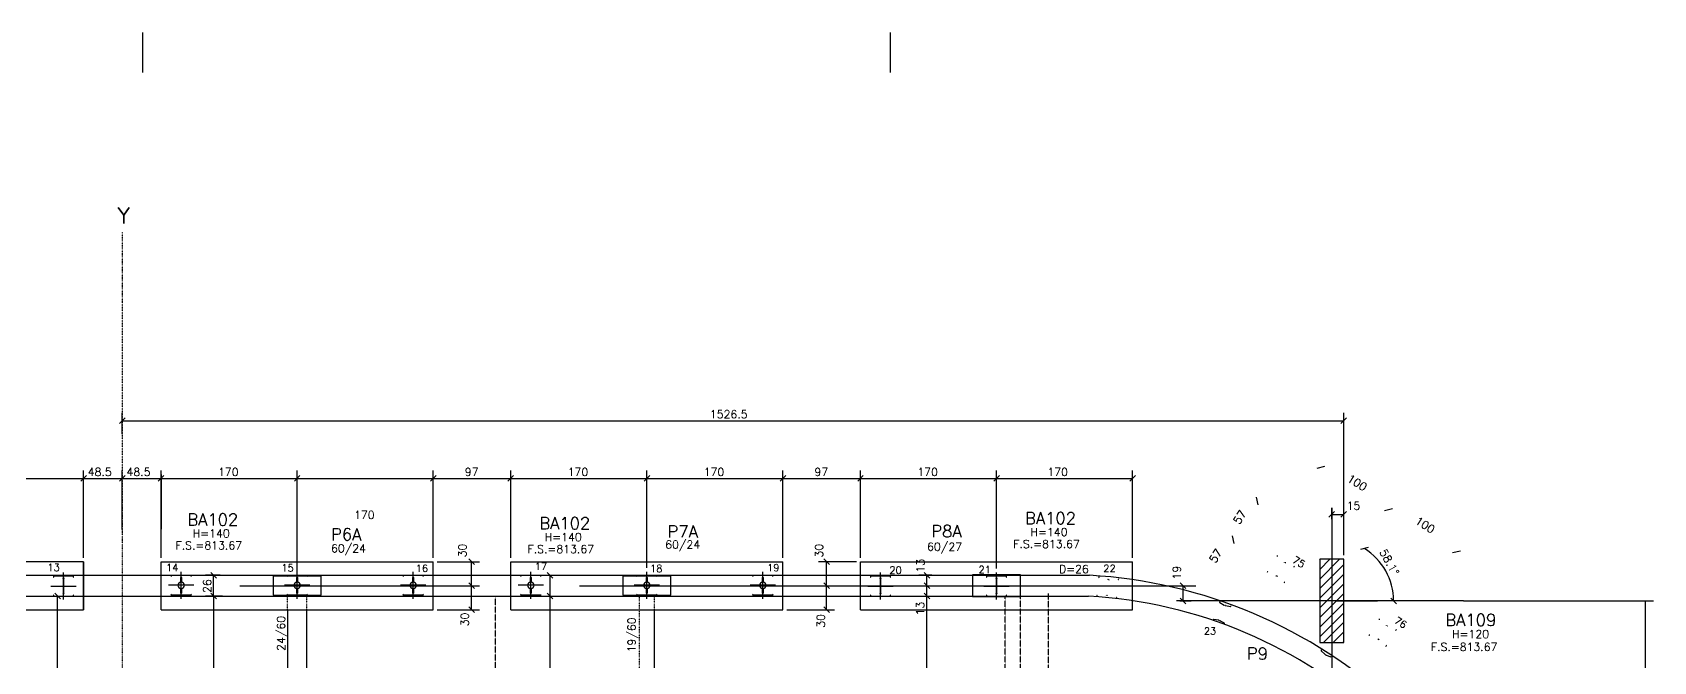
# Model space of a CAD drawing. Extents: x 880 to 5396, y 2011 to 4166.
# Drawn here: x 3364 to 5390, y 3379 to 4166 of the extents above; entities that cross this region are included whole.
import ezdxf

# ---------------------------------------------------------------- set-up
doc = ezdxf.new("R2010")
doc.units = 0
doc.header["$MEASUREMENT"] = 0
doc.linetypes.add('ESTILO_TQS_0004', pattern=[2, 0.5, -0.4, 0.1, -0.4, 0.1, -0.5])
doc.linetypes.add('ESTILO_TQS_0005', pattern=[0.4, 0.3, -0.1])
for name, color, linetype in [('1', 1, 'CONTINUOUS'), ('2', 2, 'CONTINUOUS'), ('3', 3, 'CONTINUOUS'), ('4', 4, 'CONTINUOUS'), ('6', 6, 'CONTINUOUS'), ('7', 7, 'CONTINUOUS'), ('9', 9, 'CONTINUOUS')]:
    doc.layers.add(name, color=color, linetype=linetype)
doc.styles.get("Standard").update_dxf_attribs({"font": 'ROMANS.SHX'})

msp = doc.modelspace()

# ---------------------------------------------------------------- linework, layer by layer
at = {"layer": '1', "linetype": 'Continuous'}
for p, q in [((1540.083998, 3487.0645), (4685.408132, 3487.0645)), ((3428.031486, 3444.064515), (3428.031486, 3504.064515)), ((3525.031636, 3444.064515), (3525.031636, 3504.064515)), ((3525.031636, 3504.064515), (3865.031785, 3504.064515)), ((3865.031785, 3444.064515), (3865.031785, 3504.064515)), ((3962.031636, 3444.064515), (3962.031636, 3504.064515)), ((3962.031636, 3504.064515), (4302.031636, 3504.064515)), ((4302.031636, 3444.064515), (4302.031636, 3504.064515)), ((4399.031486, 3444.064515), (4399.031486, 3504.064515)), ((4399.031486, 3504.064515), (4739.031486, 3504.064515)), ((4739.031486, 3444.064515), (4739.031486, 3504.064515)), ((1540.012714, 3461.0645), (4683.949391, 3461.0645)), ((3088.031486, 3444.064515), (3428.031486, 3444.064515)), ((3525.031636, 3444.064515), (3865.031785, 3444.064515)), ((3962.031636, 3444.064515), (4302.031636, 3444.064515)), ((4399.031486, 3444.064515), (4739.031486, 3444.064515))]:
    msp.add_line(p, q, dxfattribs=at)
msp.add_lwpolyline([(3428.031486, 3444.064515), (3428.031486, 3504.064515), (3428.031486, 3444.064515), (3428.031486, 3504.064515), (3088.031486, 3504.064515)], dxfattribs=at)
for radius, end in [(613.915271, 86.72574), (587.915271, 86.722948)]:
    msp.add_arc((4650.344039, 2874.151399), radius, 47.241769, end, dxfattribs=at)
at = {"layer": '2', "linetype": 'Continuous'}
for p, q in [((3472.995966, 3676.884525), (3480.067034, 3683.955593)), ((3472.995966, 3676.884525), (3480.067034, 3683.955593)), ((4999.495966, 3676.884525), (5006.567034, 3683.955593)), ((3424.495952, 3604.752559), (3431.56702, 3611.823626)), ((3472.995966, 3604.752559), (3480.067034, 3611.823626)), ((3472.995966, 3604.752559), (3480.067034, 3611.823626)), ((3521.496102, 3604.752559), (3528.56717, 3611.823626)), ((3521.496102, 3604.752559), (3528.56717, 3611.823626)), ((3691.496102, 3604.752559), (3698.56717, 3611.823626)), ((3691.496102, 3604.752559), (3698.56717, 3611.823626)), ((3861.496251, 3604.752559), (3868.567319, 3611.823626)), ((3861.496251, 3604.752559), (3868.567319, 3611.823626)), ((3958.496102, 3604.752559), (3965.56717, 3611.823626)), ((3958.496102, 3604.752559), (3965.56717, 3611.823626)), ((4128.496102, 3604.752559), (4135.56717, 3611.823626)), ((4128.496102, 3604.752559), (4135.56717, 3611.823626)), ((4298.496102, 3604.752559), (4305.56717, 3611.823626)), ((4298.496102, 3604.752559), (4305.56717, 3611.823626)), ((4395.495952, 3604.752559), (4402.56702, 3611.823626)), ((4395.495952, 3604.752559), (4402.56702, 3611.823626)), ((4565.495952, 3604.752559), (4572.56702, 3611.823626)), ((4565.495952, 3604.752559), (4572.56702, 3611.823626)), ((4735.495952, 3604.752559), (4742.56702, 3611.823626)), ((4978.857357, 3622.961477), (4969.118377, 3620.691617)), ((4896.201478, 3575.141979), (4893.931618, 3584.880959)), ((4984.495966, 3559.734194), (4991.567034, 3566.805262)), ((4984.495966, 3559.734194), (4991.567034, 3566.805262)), ((4999.495966, 3559.734194), (5006.567034, 3566.805262)), ((4999.495966, 3559.734194), (5006.567034, 3566.805262)), ((5063.771235, 3570.147718), (5054.032255, 3567.877858)), ((5063.771235, 3570.147718), (5054.032255, 3567.877858)), ((4866.097429, 3526.740737), (4863.827569, 3536.479717)), ((4866.097429, 3526.740737), (4863.827569, 3536.479717)), ((3916.440628, 3500.528981), (3909.36956, 3507.600049)), ((4360.272221, 3500.528981), (4353.201153, 3507.600049)), ((5033.672963, 3521.753588), (5023.933953, 3519.483856)), ((5148.688002, 3517.332162), (5138.949022, 3515.062302)), ((3594.098437, 3483.528966), (3587.027369, 3490.600034)), ((4014.684261, 3483.528966), (4007.613194, 3490.600034)), ((4485.506357, 3483.528966), (4478.435289, 3490.600034)), ((3399.231952, 3457.528966), (3392.160884, 3464.600034)), ((3587.027369, 3464.600034), (3594.098437, 3457.528966)), ((3594.098437, 3457.528966), (3587.027369, 3464.600034)), ((3916.440628, 3470.528869), (3909.36956, 3477.599937)), ((3916.440628, 3470.528869), (3909.36956, 3477.599937)), ((4014.684261, 3457.528966), (4007.613194, 3464.600034)), ((4014.684261, 3457.528966), (4007.613194, 3464.600034)), ((4360.272221, 3470.528966), (4353.201153, 3477.600034)), ((4360.272221, 3470.528966), (4353.201153, 3477.600034)), ((4485.506357, 3470.528966), (4478.435289, 3477.600034)), ((4485.506357, 3470.528966), (4478.435289, 3477.600034)), ((4485.506357, 3457.528966), (4478.435289, 3464.600034)), ((4485.506357, 3457.528966), (4478.435289, 3464.600034)), ((4805.736793, 3470.528966), (4798.665725, 3477.600034)), ((3916.440628, 3440.528981), (3909.36956, 3447.600049)), ((4360.272221, 3440.528981), (4353.201153, 3447.600049)), ((4805.736793, 3451.528966), (4798.665725, 3458.600034)), ((5068.766833, 3451.528966), (5061.695765, 3458.600034))]:
    msp.add_line(p, q, dxfattribs=at)
msp.add_arc((4988.030069, 3455.0645), 77.20123, 0, 58.11894, dxfattribs=at)
at = {"layer": '3', "linetype": 'Continuous'}
for p, q in [((3501.744749, 4165.886032), (3501.744749, 4115.886532)), ((4436.228857, 4165.886032), (4436.228857, 4115.886532)), ((4973.0315, 3482.450405), (4997.645595, 3507.0645)), ((4973.0315, 3494.471221), (4985.624779, 3507.0645)), ((4973.0315, 3506.492036), (4973.603964, 3507.0645)), ((4973.0315, 3470.42959), (5003.0315, 3500.42959)), ((4973.0315, 3458.408775), (5003.0315, 3488.408775)), ((4973.0315, 3446.387959), (5003.0315, 3476.387959)), ((4973.0315, 3434.367144), (5003.0315, 3464.367144)), ((4973.0315, 3422.346329), (5003.0315, 3452.346329)), ((4973.0315, 3410.325514), (5003.0315, 3440.325514)), ((4977.791302, 3403.0645), (5003.0315, 3428.304698)), ((4989.812117, 3403.0645), (5003.0315, 3416.283883)), ((5001.832932, 3403.0645), (5003.0315, 3404.263068))]:
    msp.add_line(p, q, dxfattribs=at)
at = {"layer": '3', "linetype": 'ESTILO_TQS_0004'}
for p, q in [((3683.0315, 3444.064515), (3683.0315, 3462.820033)), ((3707.0315, 3444.064515), (3707.0315, 3462.065946)), ((4141.5315, 3444.064515), (4141.5315, 3461.0645))]:
    msp.add_line(p, q, dxfattribs=at)
msp.add_lwpolyline([(4122.5315, 3462.0645), (4122.5315, 3141.0645)], dxfattribs=at)
at = {"layer": '3', "linetype": 'Continuous'}
for points in [[(3683.0315, 3444.064515), (3683.0315, 3154.0645)], [(3707.0315, 3154.0645), (3707.0315, 3444.064515)], [(4141.5315, 3141.0645), (4141.5315, 3444.064515)]]:
    msp.add_lwpolyline(points, dxfattribs=at)
at = {"layer": '6', "linetype": 'Continuous'}
for p, q in [((4920.332122, 3511.891), (4919.933854, 3511.250664)), ((3415.531486, 3486.080462), (3390.531486, 3486.080462)), ((3390.531486, 3486.080462), (3390.531486, 3485.326375)), ((3403.031486, 3456.731657), (3403.031486, 3490.429267)), ((3415.531486, 3485.326375), (3415.531486, 3486.080462)), ((3537.531636, 3486.310413), (3537.531636, 3487.0645)), ((3537.531636, 3487.0645), (3562.531636, 3487.0645)), ((3550.031636, 3457.715695), (3550.031636, 3491.413305)), ((3562.531636, 3487.0645), (3562.531636, 3486.310413)), ((3682.531636, 3486.311859), (3682.531636, 3487.065946)), ((3682.531636, 3487.065946), (3707.531636, 3487.065946)), ((3695.031636, 3457.717141), (3695.031636, 3491.414751)), ((3707.531636, 3487.065946), (3707.531636, 3486.311859)), ((3827.531785, 3486.310413), (3827.531785, 3487.0645)), ((3827.531785, 3487.0645), (3852.531785, 3487.0645)), ((3840.031785, 3457.715695), (3840.031785, 3491.413305)), ((3852.531785, 3487.0645), (3852.531785, 3486.310413)), ((3974.531636, 3486.31477), (3974.531636, 3487.068857)), ((3974.531636, 3487.068857), (3999.531636, 3487.068857)), ((3987.031636, 3457.720052), (3987.031636, 3491.417662)), ((3999.531636, 3487.068857), (3999.531636, 3486.31477)), ((4119.531636, 3486.316215), (4119.531636, 3487.070303)), ((4119.531636, 3487.070303), (4144.531636, 3487.070303)), ((4132.031636, 3457.721498), (4132.031636, 3491.419108)), ((4144.531636, 3487.070303), (4144.531636, 3486.316215)), ((4264.531636, 3486.317661), (4264.531636, 3487.071748)), ((4264.531636, 3487.071748), (4289.531636, 3487.071748)), ((4277.031636, 3457.722943), (4277.031636, 3491.420553)), ((4289.531636, 3487.071748), (4289.531636, 3486.317661)), ((4436.531486, 3486.090642), (4411.531486, 3486.090642)), ((4411.531486, 3486.090642), (4411.531486, 3485.336555)), ((4424.031486, 3456.741837), (4424.031486, 3490.439447)), ((4436.531486, 3485.336555), (4436.531486, 3486.090642)), ((4581.531486, 3486.092087), (4556.531486, 3486.092087)), ((4556.531486, 3486.092087), (4556.531486, 3485.338)), ((4569.031486, 3456.743282), (4569.031486, 3490.440892)), ((4581.531486, 3485.338), (4581.531486, 3486.092087)), ((4696.836191, 3485.484682), (4696.760317, 3484.734421)), ((4907.526726, 3491.302505), (4907.128458, 3490.662169)), ((4941.162684, 3498.047), (4941.560953, 3498.687335)), ((3387.122516, 3473.580462), (3418.940456, 3473.580462)), ((3402.637986, 3483.045693), (3402.637986, 3464.116375)), ((3403.424986, 3464.116375), (3403.424986, 3483.044549)), ((3565.940605, 3474.5645), (3534.122666, 3474.5645)), ((3549.638136, 3478.546134), (3549.638136, 3484.028587)), ((3549.638136, 3465.100413), (3549.638136, 3470.582866)), ((3550.425136, 3470.582866), (3550.425136, 3465.100413)), ((3710.940605, 3474.565946), (3679.122666, 3474.565946)), ((3694.638136, 3478.54758), (3694.638136, 3484.030033)), ((3694.638136, 3465.101859), (3694.638136, 3470.584311)), ((3695.425136, 3470.584311), (3695.425136, 3465.101859)), ((3855.940755, 3474.5645), (3824.122816, 3474.5645)), ((3839.638285, 3478.546134), (3839.638285, 3484.028587)), ((3839.638285, 3465.100413), (3839.638285, 3470.582866)), ((3840.425285, 3470.582866), (3840.425285, 3465.100413)), ((4002.940605, 3474.568857), (3971.122666, 3474.568857)), ((3986.638136, 3478.550491), (3986.638136, 3484.032944)), ((3986.638136, 3465.10477), (3986.638136, 3470.587222)), ((3987.425136, 3470.587222), (3987.425136, 3465.10477)), ((4147.940605, 3474.570303), (4116.122666, 3474.570303)), ((4131.638136, 3478.551937), (4131.638136, 3484.03439)), ((4131.638136, 3465.106215), (4131.638136, 3470.588668)), ((4132.425136, 3470.588668), (4132.425136, 3465.106215)), ((4292.940605, 3474.571748), (4261.122666, 3474.571748)), ((4276.638136, 3478.553383), (4276.638136, 3484.035835)), ((4276.638136, 3465.107661), (4276.638136, 3470.590114)), ((4277.425136, 3470.590114), (4277.425136, 3465.107661)), ((4408.122516, 3473.590642), (4439.940456, 3473.590642)), ((4423.637986, 3483.055872), (4423.637986, 3464.126555)), ((4424.424986, 3464.126555), (4424.424986, 3483.054729)), ((4553.122516, 3473.592087), (4584.940456, 3473.592087)), ((4568.637986, 3483.057318), (4568.637986, 3464.128)), ((4569.424986, 3464.128), (4569.424986, 3483.056175)), ((4721.63345, 3482.219016), (4721.709324, 3482.969276)), ((4928.357288, 3477.458505), (4928.755557, 3478.09884)), ((3390.531486, 3461.834549), (3390.531486, 3461.080462)), ((3390.531486, 3461.080462), (3415.531486, 3461.080462)), ((3415.531486, 3461.080462), (3415.531486, 3461.834549)), ((3537.531636, 3462.0645), (3537.531636, 3462.818587)), ((3562.531636, 3462.0645), (3537.531636, 3462.0645)), ((3562.531636, 3462.818587), (3562.531636, 3462.0645)), ((3682.531636, 3462.065946), (3682.531636, 3462.820033)), ((3707.531636, 3462.065946), (3682.531636, 3462.065946)), ((3707.531636, 3462.820033), (3707.531636, 3462.065946)), ((3827.531785, 3462.0645), (3827.531785, 3462.818587)), ((3852.531785, 3462.0645), (3827.531785, 3462.0645)), ((3852.531785, 3462.818587), (3852.531785, 3462.0645)), ((3974.531636, 3462.068857), (3974.531636, 3462.822944)), ((3999.531636, 3462.068857), (3974.531636, 3462.068857)), ((3999.531636, 3462.822944), (3999.531636, 3462.068857)), ((4119.531636, 3462.070303), (4119.531636, 3462.82439)), ((4144.531636, 3462.070303), (4119.531636, 3462.070303)), ((4144.531636, 3462.82439), (4144.531636, 3462.070303)), ((4264.531636, 3462.071748), (4264.531636, 3462.825835)), ((4289.531636, 3462.071748), (4264.531636, 3462.071748)), ((4289.531636, 3462.825835), (4289.531636, 3462.071748)), ((4411.531486, 3461.844729), (4411.531486, 3461.090642)), ((4411.531486, 3461.090642), (4436.531486, 3461.090642)), ((4436.531486, 3461.090642), (4436.531486, 3461.844729)), ((4556.531486, 3461.846175), (4556.531486, 3461.092087)), ((4556.531486, 3461.092087), (4581.531486, 3461.092087)), ((4581.531486, 3461.092087), (4581.531486, 3461.846175)), ((4694.396659, 3461.361809), (4694.320785, 3460.611549)), ((4719.193918, 3458.096143), (4719.269791, 3458.846404)), ((4848.018595, 3454.397901), (4847.763613, 3453.688231)), ((4848.012297, 3452.952147), (4853.450102, 3449.867184)), ((4855.099717, 3449.274482), (4861.257441, 3448.193207)), ((4861.917728, 3448.602701), (4862.17271, 3449.312371)), ((4839.820236, 3431.580119), (4839.565253, 3430.870449)), ((4846.638246, 3430.908337), (4840.480522, 3431.989612)), ((4853.725667, 3427.230673), (4848.287862, 3430.315635)), ((4853.719369, 3425.784918), (4853.974351, 3426.494588)), ((5047.705869, 3432.670241), (5047.307601, 3432.029906)), ((5034.900473, 3412.081746), (5034.502205, 3411.441411)), ((5068.536431, 3418.826241), (5068.9347, 3419.466577)), ((4975.186311, 3394.003103), (4974.775656, 3393.37064)), ((4974.849249, 3392.597175), (4979.436538, 3388.349411)), ((4980.906688, 3387.394851), (4986.653424, 3384.932789)), ((4987.389913, 3385.180272), (4987.800568, 3385.812735)), ((5055.731035, 3398.237746), (5056.129304, 3398.878082))]:
    msp.add_line(p, q, dxfattribs=at)
for points in [[(3550.425136, 3484.02973), (3550.425136, 3478.546134)], [(3695.425136, 3484.031176), (3695.425136, 3478.54758)], [(3840.425285, 3484.02973), (3840.425285, 3478.546134)], [(3987.425136, 3484.034087), (3987.425136, 3478.550491)], [(4132.425136, 3484.035533), (4132.425136, 3478.551937)], [(4277.425136, 3484.036979), (4277.425136, 3478.553383)]]:
    msp.add_lwpolyline(points, dxfattribs=at)
for centre, radius, start, end in [((4920.464575, 3510.920573), 0.625, 148.119688, 224.980914), ((3391.156486, 3485.326375), 0.625, 180, 256.861226), ((3414.906486, 3485.326375), 0.625, 283.138774, 0), ((3538.156636, 3486.310413), 0.625, 180, 256.861226), ((3561.906636, 3486.310413), 0.625, 283.138774, 0), ((3683.156636, 3486.311859), 0.625, 180, 256.861226), ((3706.906636, 3486.311859), 0.625, 283.138774, 0), ((3828.156785, 3486.310413), 0.625, 180, 256.861226), ((3851.906785, 3486.310413), 0.625, 283.138774, 0), ((3975.156636, 3486.31477), 0.625, 180, 256.861226), ((3998.906636, 3486.31477), 0.625, 283.138774, 0), ((4120.156636, 3486.316215), 0.625, 180, 256.861226), ((4143.906636, 3486.316215), 0.625, 283.138774, 0), ((4265.156636, 3486.317661), 0.625, 180, 256.861226), ((4288.906636, 3486.317661), 0.625, 283.138774, 0), ((4412.156486, 3485.336555), 0.625, 180, 256.861226), ((4435.906486, 3485.336555), 0.625, 283.138774, 0), ((4557.156486, 3485.338), 0.625, 180, 256.861226), ((4580.906486, 3485.338), 0.625, 283.138774, 0), ((4697.382146, 3484.671536), 0.625, 174.225344, 251.086569), ((4908.057447, 3490.972413), 0.625, 71.258463, 148.119688), ((4918.481418, 3487.17621), 0.625, 251.258463, 328.119688), ((4920.211143, 3486.100375), 0.625, 148.119688, 224.980914), ((4928.478266, 3503.249129), 0.625002, 328.014692, 44.980836), ((4930.207993, 3502.173295), 0.625, 71.258463, 148.119688), ((4940.631964, 3498.377091), 0.625, 251.258463, 328.119688), ((3402.012985, 3483.044547), 0.625002, 359.895004, 76.861148), ((3404.049986, 3483.044549), 0.625, 103.138774, 180), ((3550.031636, 3474.5645), 4.001032, 95.644143, 264.355857), ((3549.013136, 3484.028587), 0.625, 0, 76.861226), ((3549.013136, 3465.100413), 0.625, 283.138774, 0), ((3551.050137, 3484.028585), 0.625002, 103.138852, 180.104996), ((3550.031636, 3474.5645), 4.001032, 275.644143, 84.355857), ((3551.050136, 3465.100413), 0.625, 180, 256.861226), ((3695.031636, 3474.565946), 4.001032, 95.644143, 264.355857), ((3694.013136, 3484.030033), 0.625, 0, 76.861226), ((3694.013136, 3465.101859), 0.625, 283.138774, 0), ((3696.050137, 3484.030031), 0.625002, 103.138852, 180.104996), ((3695.031636, 3474.565946), 4.001032, 275.644143, 84.355857), ((3696.050136, 3465.101859), 0.625, 180, 256.861226), ((3840.031785, 3474.5645), 4.001032, 95.644143, 264.355857), ((3839.013285, 3484.028587), 0.625, 0, 76.861226), ((3839.013285, 3465.100413), 0.625, 283.138774, 0), ((3841.050287, 3484.028585), 0.625002, 103.138852, 180.104996), ((3840.031785, 3474.5645), 4.001032, 275.644143, 84.355857), ((3841.050285, 3465.100413), 0.625, 180, 256.861226), ((3987.031636, 3474.568857), 4.001032, 95.644143, 264.355857), ((3986.013136, 3484.032944), 0.625, 0, 76.861226), ((3986.013136, 3465.10477), 0.625, 283.138774, 0), ((3988.050137, 3484.032942), 0.625002, 103.138852, 180.104996), ((3987.031636, 3474.568857), 4.001032, 275.644143, 84.355857), ((3988.050136, 3465.10477), 0.625, 180, 256.861226), ((4132.031636, 3474.570303), 4.001032, 95.644143, 264.355857), ((4131.013136, 3484.03439), 0.625, 0, 76.861226), ((4131.013136, 3465.106215), 0.625, 283.138774, 0), ((4133.050137, 3484.034388), 0.625002, 103.138852, 180.104996), ((4132.031636, 3474.570303), 4.001032, 275.644143, 84.355857), ((4133.050136, 3465.106215), 0.625, 180, 256.861226), ((4277.031636, 3474.571748), 4.001032, 95.644143, 264.355857), ((4276.013136, 3484.035835), 0.625, 0, 76.861226), ((4276.013136, 3465.107661), 0.625, 283.138774, 0), ((4278.050137, 3484.035833), 0.625002, 103.138852, 180.104996), ((4277.031636, 3474.571748), 4.001032, 275.644143, 84.355857), ((4278.050136, 3465.107661), 0.625, 180, 256.861226), ((4423.012985, 3483.054727), 0.625002, 359.895004, 76.861148), ((4425.049986, 3483.054729), 0.625, 103.138774, 180), ((4568.012985, 3483.056172), 0.625002, 359.895004, 76.861148), ((4570.049986, 3483.056175), 0.625, 103.138774, 180), ((4707.953962, 3481.308948), 0.625002, 354.120348, 71.086492), ((4709.980627, 3481.103995), 0.625, 97.364118, 174.225344), ((4721.011622, 3482.281901), 0.625, 277.364118, 354.225344), ((4928.224836, 3478.428932), 0.625, 328.119688, 44.980914), ((3391.156486, 3461.834549), 0.625, 103.138774, 180), ((3402.012986, 3464.116375), 0.625, 283.138774, 0), ((3404.049986, 3464.116375), 0.625, 180, 256.861226), ((3414.906486, 3461.834549), 0.625, 0, 76.861226), ((3538.156636, 3462.818587), 0.625, 103.138774, 180), ((3561.906636, 3462.818587), 0.625, 0, 76.861226), ((3683.156636, 3462.820033), 0.625, 103.138774, 180), ((3706.906636, 3462.820033), 0.625, 0, 76.861226), ((3828.156785, 3462.818587), 0.625, 103.138774, 180), ((3851.906785, 3462.818587), 0.625, 0, 76.861226), ((3975.156636, 3462.822944), 0.625, 103.138774, 180), ((4120.156636, 3462.82439), 0.625, 103.138774, 180), ((4143.906636, 3462.82439), 0.625, 0, 76.861226), ((4265.156636, 3462.825835), 0.625, 103.138774, 180), ((4288.906636, 3462.825835), 0.625, 0, 76.861226), ((4412.156486, 3461.844729), 0.625, 103.138774, 180), ((4423.012986, 3464.126555), 0.625, 283.138774, 0), ((4425.049986, 3464.126555), 0.625, 180, 256.861226), ((4435.906486, 3461.844729), 0.625, 0, 76.861226), ((4557.156486, 3461.846175), 0.625, 103.138774, 180), ((4568.012986, 3464.128), 0.625, 283.138774, 0), ((4570.049986, 3464.128), 0.625, 180, 256.861226), ((4580.906486, 3461.846175), 0.625, 0, 76.861226), ((4695.018487, 3461.298924), 0.625, 97.364118, 174.225344), ((4706.049482, 3462.47683), 0.625, 277.364118, 354.225344), ((4708.076145, 3462.271875), 0.625, 174.225344, 251.086569), ((4718.647963, 3458.909289), 0.625, 354.225344, 71.086569), ((4848.351799, 3453.476898), 0.625, 160.236793, 237.098018), ((4853.110598, 3449.342432), 0.625002, 340.131797, 57.097941), ((4855.027617, 3448.653655), 0.625, 83.375567, 160.236793), ((4861.329542, 3448.814034), 0.625, 263.375567, 340.236793), ((4840.408422, 3431.368785), 0.625, 83.375567, 160.236793), ((4846.710347, 3431.529164), 0.625, 263.375567, 340.236793), ((4848.627364, 3430.840386), 0.625, 160.236793, 237.098018), ((4853.386165, 3426.705922), 0.625, 340.236793, 57.098018), ((5047.838321, 3431.699814), 0.625, 148.119688, 224.980914), ((5055.852013, 3424.02837), 0.625002, 328.014692, 44.980836), ((5035.431194, 3411.751654), 0.625, 71.258463, 148.119688), ((5045.855164, 3407.955451), 0.625, 251.258463, 328.119688), ((5047.58489, 3406.879616), 0.625, 148.119688, 224.980914), ((5057.58174, 3422.952536), 0.625, 71.258463, 148.119688), ((5068.00571, 3419.156333), 0.625, 251.258463, 328.119688), ((4975.299852, 3393.030282), 0.625, 147.004554, 223.865779), ((4978.985933, 3387.916303), 0.625002, 326.899558, 43.865702), ((4980.694395, 3386.80701), 0.625, 70.143328, 147.004554), ((4986.865716, 3385.520629), 0.625, 250.143328, 327.004554), ((5055.598583, 3399.208173), 0.625, 328.119688, 44.980914)]:
    msp.add_arc(centre, radius, start, end, dxfattribs=at)
at = {"layer": '7', "linetype": 'Continuous'}
for points in [[(4973.0315, 3403.0645), (5003.0315, 3403.0645), (5003.0315, 3507.0645), (4973.0315, 3507.0645), (4973.0315, 3403.0645)], [(3665.0315, 3462.0645), (3725.0315, 3462.0645), (3725.0315, 3486.0645), (3665.0315, 3486.0645), (3665.0315, 3462.0645)], [(4102.0315, 3462.0645), (4162.0315, 3462.0645), (4162.0315, 3486.0645), (4102.0315, 3486.0645), (4102.0315, 3462.0645)], [(4539.0315, 3460.5645), (4599.0315, 3460.5645), (4599.0315, 3487.5645), (4539.0315, 3487.5645), (4539.0315, 3460.5645)]]:
    msp.add_lwpolyline(points, dxfattribs=at)
at = {"layer": '9', "linetype": 'ESTILO_TQS_0004'}
msp.add_line((3476.5315, 3916.219531), (3476.5315, 2124.726091), dxfattribs=at)
at = {"layer": '9', "linetype": 'Continuous'}
for p, q in [((3476.5315, 3663.670357), (3476.5315, 3690.420059)), ((5003.0315, 3517.0645), (5003.0315, 3690.420059)), ((3476.5315, 3680.420059), (5003.0315, 3680.420059)), ((3258.031486, 3608.288092), (3428.031486, 3608.288092)), ((3428.031486, 3509.064515), (3428.031486, 3618.288092)), ((3428.031486, 3514.064515), (3428.031486, 3618.288092)), ((3428.031486, 3608.288092), (3476.5315, 3608.288092)), ((3476.5315, 3544.2954), (3476.5315, 3618.288092)), ((3476.5315, 3608.288092), (3525.031636, 3608.288092)), ((3525.031636, 3509.064515), (3525.031636, 3618.288092)), ((3525.031636, 3613.288092), (3525.031636, 3544.588336)), ((3525.031636, 3608.288092), (3695.031636, 3608.288092)), ((3695.031636, 3462.717141), (3695.031636, 3618.288092)), ((3695.031636, 3608.288092), (3865.031785, 3608.288092)), ((3865.031785, 3509.064515), (3865.031785, 3618.288092)), ((3865.031785, 3608.288092), (3962.031636, 3608.288092)), ((3962.031636, 3509.064515), (3962.031636, 3618.288092)), ((3962.031636, 3608.288092), (4132.031636, 3608.288092)), ((4132.031636, 3496.419108), (4132.031636, 3618.288092)), ((4132.031636, 3608.288092), (4302.031636, 3608.288092)), ((4302.031636, 3509.064515), (4302.031636, 3618.288092)), ((4302.031636, 3608.288092), (4399.031486, 3608.288092)), ((4399.031486, 3509.064515), (4399.031486, 3618.288092)), ((4399.031486, 3608.288092), (4569.031486, 3608.288092)), ((4569.031486, 3495.440892), (4569.031486, 3618.288092)), ((4569.031486, 3608.288092), (4739.031486, 3608.288092)), ((4739.031486, 3509.064515), (4739.031486, 3618.288092)), ((4739.031486, 3514.064515), (4739.031486, 3618.288092)), ((5003.0315, 3512.0645), (5003.0315, 3618.288092)), ((4988.0315, 3571.478741), (4988.0315, 3202.66625)), ((4988.0315, 3557.141757), (4988.0315, 3571.478741)), ((5003.0315, 3561.712452), (5003.0315, 3573.269728)), ((4988.0315, 3563.269728), (5003.0315, 3563.269728)), ((3598.70228, 3487.0645), (3580.562903, 3487.0645)), ((3590.562903, 3461.0645), (3590.562903, 3487.0645)), ((3870.031785, 3504.064515), (3922.905094, 3504.064515)), ((3912.905094, 3474.064403), (3912.905094, 3504.064515)), ((4011.148727, 3461.0645), (4011.148727, 3487.0645)), ((4394.031486, 3504.064515), (4346.736687, 3504.064515)), ((4356.736687, 3474.0645), (4356.736687, 3504.064515)), ((4488.31037, 3487.0645), (4471.970823, 3487.0645)), ((4481.970823, 3474.0645), (4481.970823, 3487.0645)), ((3623.384754, 3474.064403), (3922.905094, 3474.064403)), ((3912.905094, 3444.064515), (3912.905094, 3474.064403)), ((4047.664522, 3474.0645), (4817.927576, 3474.0645)), ((4334.516292, 3474.0645), (4366.736687, 3474.0645)), ((4356.736687, 3444.064515), (4356.736687, 3474.0645)), ((4481.970823, 3461.0645), (4481.970823, 3474.0645)), ((4799.346224, 3474.0645), (4812.201259, 3474.0645)), ((4802.201259, 3455.0645), (4802.201259, 3474.0645)), ((3395.696418, 3022.0645), (3395.696418, 3461.0645)), ((3601.525492, 3461.0645), (3580.562903, 3461.0645)), ((3590.562903, 3461.0645), (3590.562903, 3154.0645)), ((4010.242483, 3461.0645), (4021.148727, 3461.0645)), ((4011.148727, 3141.0645), (4011.148727, 3461.0645)), ((4477.97156, 3461.0645), (4491.970823, 3461.0645)), ((4481.970823, 3141.0645), (4481.970823, 3461.0645)), ((5152.476933, 3455.0645), (4794.046993, 3455.0645)), ((4798.314859, 3455.0645), (4812.201259, 3455.0645)), ((4993.0315, 3455.0645), (5045.265922, 3455.0645)), ((5152.476933, 3455.0645), (5390.152775, 3455.0645)), ((5380.152775, 2885.0645), (5380.152775, 3455.0645)), ((3870.031785, 3444.064515), (3922.905094, 3444.064515)), ((4307.031636, 3444.064515), (4366.736687, 3444.064515))]:
    msp.add_line(p, q, dxfattribs=at)
at = {"layer": '9', "linetype": 'ESTILO_TQS_0005'}
for p, q in [((3942.650397, 3461.0645), (3942.650397, 3141.0645)), ((4580.0315, 3141.0645), (4580.0315, 3460.5645)), ((4599.0315, 3141.0645), (4599.0315, 3460.5645)), ((4633.650397, 3464.134879), (4633.650397, 3141.0645))]:
    msp.add_line(p, q, dxfattribs=at)

# ---------------------------------------------------------------- texts
at = {"layer": '2', "linetype": 'Continuous'}
for s, p in [('1526.5', (4210.7815, 3683.420059)), ('48.5', (3433.281493, 3611.288092)), ('48.5', (3481.781568, 3611.288092)), ('170', (3596.031636, 3611.288092)), ('97', (3904.531711, 3611.288092)), ('170', (4033.031636, 3611.288092)), ('170', (4203.031636, 3611.288092)), ('97', (4341.531561, 3611.288092)), ('170', (4470.031486, 3611.288092)), ('170', (4632.509989, 3611.288092)), ('170', (3766.031711, 3557.588336)), ('15', (5006.562481, 3569.073243))]:
    msp.add_text(s, height=10, dxfattribs=at).set_placement(p)
for s, rotation, p in [('100', 328.119688, (5006.141101, 3605.361179)), ('57', 58.119688, (4872.713744, 3549.752909)), ('100', 328.119688, (5091.056423, 3552.546522)), ('30', 90, (3906.507854, 3509.507205)), ('30', 90, (4352.187559, 3509.276639)), ('13', 90, (4478.970823, 3490.39783)), ('57', 58.119688, (4842.60939, 3501.351175)), ('58.1%%d', 299.05947, (5047.072559, 3516.393948)), ('19', 90, (4799.342655, 3481.783555)), ('26', 90, (3587.562903, 3465.0645)), ('13', 90, (4478.597928, 3436.938759)), ('30', 90, (3909.527623, 3423.26401)), ('30', 90, (4354.400599, 3421.516288))]:
    msp.add_text(s, height=10, rotation=rotation, dxfattribs=at).set_placement(p)
at = {"layer": '3', "linetype": 'Continuous'}
for s, height, p in [('H=140', 10, (4611.440849, 3536.216789)), ('F.S.=813.67', 10, (3543.033637, 3519.44834)), ('H=140', 10, (3564.520446, 3534.489106)), ('60/24', 10, (3737.303895, 3515.754198)), ('H=140', 10, (4004.414214, 3529.900905)), ('60/24', 10, (4154.959195, 3520.492263)), ('60/27', 10, (4482.218455, 3517.859613)), ('F.S.=813.67', 10, (4589.95404, 3521.176023)), ('F.S.=813.67', 10, (3982.927405, 3514.860139)), ('13', 9, (3382.98221, 3492.424601)), ('14', 9, (3531.205655, 3492.258507)), ('15', 9, (3675.295805, 3491.881454)), ('16', 9, (3843.174178, 3491.367223)), ('17', 9, (3991.85375, 3493.712811)), ('18', 9, (4136.092731, 3491.073183)), ('19', 9, (4282.389273, 3492.152889)), ('20', 9, (4435.13879, 3488.95478)), ('21', 9, (4546.474419, 3489.718604)), ('D=26', 10, (4647.059831, 3489.866917)), ('22', 9, (4702.541784, 3491.353979)), ('23', 9, (4828.128563, 3412.857621)), ('H=120', 10, (5138.335185, 3408.587993)), ('F.S.=813.67', 10, (5111.873055, 3392.505876))]:
    msp.add_text(s, height=height, dxfattribs=at).set_placement(p)
for s, height, rotation, p in [('75', 9, 328.119688, (4937.954229, 3503.857894)), ('24/60', 10, 90, (3679.844219, 3392.635068)), ('19/60', 10, 90, (4118.045367, 3390.748227)), ('76', 9, 328.119688, (5065.150979, 3428.258467))]:
    msp.add_text(s, height=height, rotation=rotation, dxfattribs=at).set_placement(p)
at = {"layer": '4', "linetype": 'Continuous'}
for s, p in [('BA102', (4604.642985, 3550.937557)), ('BA102', (3557.722582, 3549.209874)), ('P6A', (3737.303895, 3530.754198)), ('BA102', (3997.61635, 3544.621673)), ('P7A', (4157.842101, 3534.416795)), ('P8A', (4487.521451, 3534.787975)), ('BA109', (5129.924516, 3423.711962)), ('P9', (4881.846209, 3381.622213))]:
    msp.add_text(s, height=15, dxfattribs=at).set_placement(p)
at = {"layer": '6', "linetype": 'Continuous'}
msp.add_text('Y', height=20, dxfattribs=at).set_placement((3470.542217, 3926.85535))

doc.saveas('drawing.dxf')
